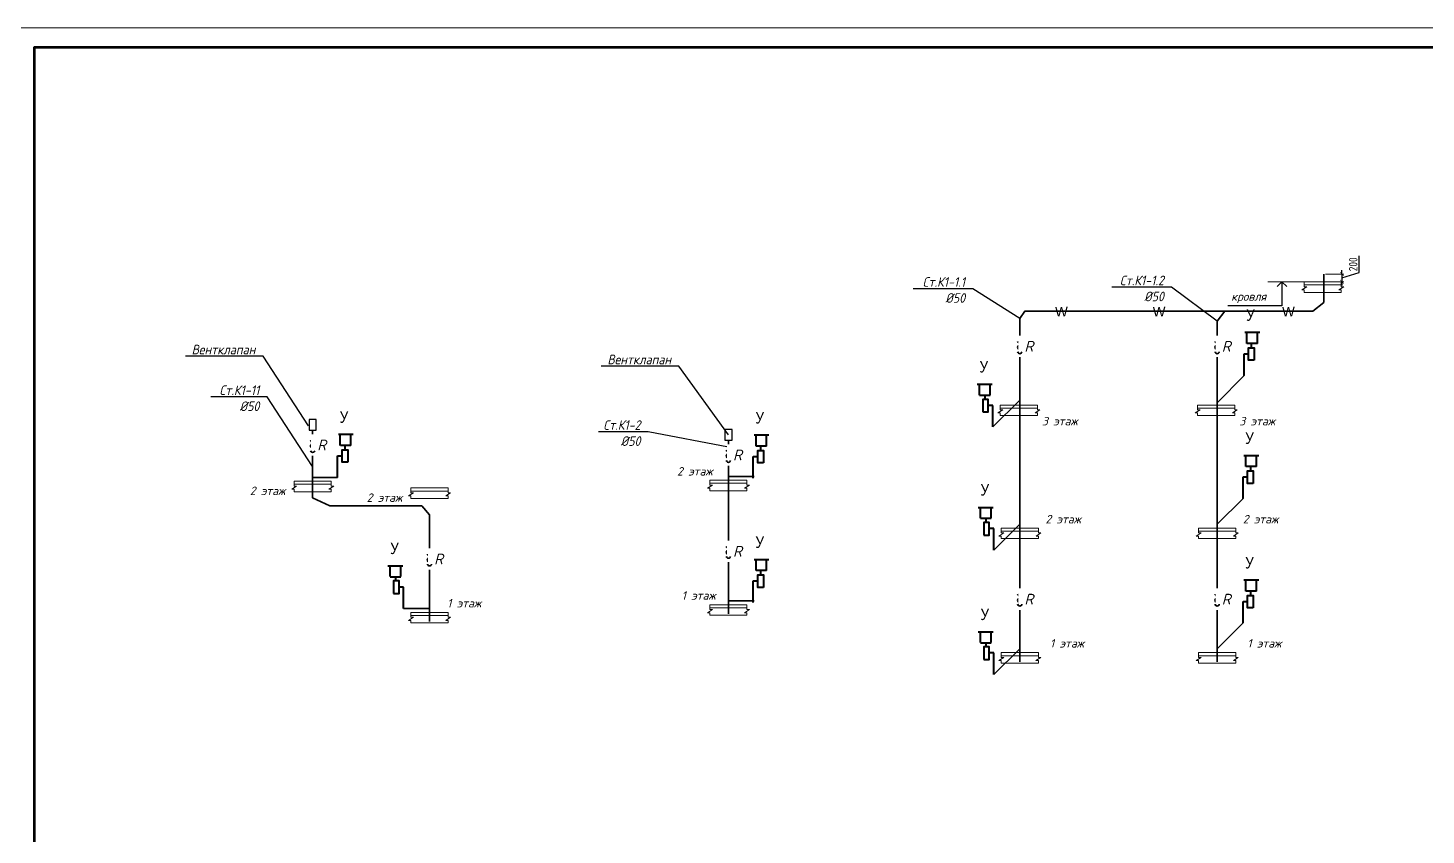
# Model space of a CAD drawing. Header units: millimetres. Extents: x -10178924 to 11692288, y -947381 to 58396.
# Drawn here: x -160827 to -124440, y 37297 to 58290 of the extents above; entities that cross this region are included whole.
import ezdxf
from ezdxf import colors
from ezdxf.entities.mleader import LeaderData, LeaderLine
from ezdxf.math import Vec2, Vec3

# ---------------------------------------------------------------- set-up
doc = ezdxf.new("R2010")
doc.units = ezdxf.units.MM
for name, color, linetype, lineweight in [('_канализация', 7, 'Continuous', 70), ('PDF _0', 7, 'Continuous', 9), ('PDF _Текст', 7, 'Continuous', 5), ('К1ку', 244, 'Continuous', 35), ('Перекрытие ВК', 7, 'Continuous', 20)]:
    doc.layers.add(name, color=color, linetype=linetype, lineweight=lineweight)
for name, color, linetype in [('_надписи канализация', 7, 'Continuous'), ('_надписи_вода', 7, 'Continuous'), ('ВК_Выноски', 7, 'Continuous')]:
    doc.layers.add(name, color=color, linetype=linetype)
doc.layers.add('PDF _!ВК_надписи', color=7, linetype='Continuous', true_color=0xffffff)
doc.styles.add('ISOCPEUR', font='isocpeui.ttf', dxfattribs={"width": 0.9})
doc.styles.add('PDF Arial', font='arial.ttf')
doc.styles.add('STANDART2', font='arial.ttf')
doc.styles.add('М2', font='isocpeur.ttf', dxfattribs={"width": 0.8})
doc.styles.add('ОЛЬГА', font='isocpeui.ttf', dxfattribs={"height": 280})
doc.dimstyles.new('М2', dxfattribs={"dimtxt": 220, "dimasz": 100, "dimexe": 50, "dimexo": 50, "dimgap": 50, "dimtad": 1, "dimdec": 0, "dimzin": 1, "dimtxsty": 'М2', "dimblk": 'ARCHTICK', "dimcen": 2.5, "dimdle": 50, "dimclrd": 256, "dimclre": 256, "dimclrt": 256, "dimadec": 0, "dimazin": 0, "dimtfac": 1, "dimtdec": 0, "dimtmove": 1, "dimatfit": 1, "dimldrblk": 'NONE', "dimfxl": 1, "dimtolj": 1, "dimlwd": -1, "dimlwe": 9, "dimarcsym": 1})

# ---------------------------------------------------------------- blocks, each defined once
blk = doc.blocks.new('dj plocica')
at = {"lineweight": 13}
for p, q in [((35.4, 0), (-35.4, 0)), ((-35.4, -9.2), (-35.4, 0)), ((35.4, -9.2), (35.4, 0)), ((-30.5, -9.2), (-39.8, -15.1)), ((-39.8, -15.1), (-35.4, -15.1)), ((-35.4, -5.8), (35.3, -5.8)), ((-35.4, -9.2), (-30.5, -9.2)), ((-35.4, -15.1), (-35.4, -20)), ((35.4, -20), (-35.4, -20)), ((40.2, -9.2), (30.9, -15.1)), ((30.9, -15.1), (35.4, -15.1)), ((35.4, -9.2), (40.2, -9.2)), ((35.4, -15.1), (35.4, -20))]:
    blk.add_line(p, q, dxfattribs=at)
blk = doc.blocks.new('_ArchTick')
at = {"color": 0, "linetype": 'ByBlock', "const_width": 0.15}
blk.add_lwpolyline([(-0.5, -0.5), (0.5, 0.5)], dxfattribs=at)
blk = doc.blocks.new('*D2750')
at = {"layer": '_надписи канализация', "ltscale": 100, "transparency": 16777216}
for p, q in [((-126176, 51926), (-126176, 52360)), ((-126631, 51890), (-126631, 51990)), ((-126631, 51790), (-126176, 51926)), ((-126631, 51890), (-126631, 51690)), ((-126631, 51890), (-126631, 51690)), ((-126631, 51690), (-126631, 51590))]:
    blk.add_line(p, q, dxfattribs=at)
at = {"layer": '_надписи канализация', "lineweight": 9, "ltscale": 100, "transparency": 16777216}
for p, q in [((-127054, 51890), (-126581, 51890)), ((-127054, 51690), (-126581, 51690))]:
    blk.add_line(p, q, dxfattribs=at)
at = {"layer": 'Defpoints', "color": 0, "ltscale": 100, "transparency": 16777216}
for p in [(-127104, 51890), (-127104, 51690), (-126631, 51690)]:
    blk.add_point(p, dxfattribs=at)
at = {"layer": '_надписи канализация', "ltscale": 100, "transparency": 16777216, "xscale": 100, "yscale": 100, "zscale": 100}
for p, rotation in [((-126631, 51890), 270), ((-126631, 51690), 90)]:
    blk.add_blockref('_ArchTick', p, dxfattribs=dict(at, rotation=rotation))
at = {"layer": '_надписи канализация', "ltscale": 100, "transparency": 16777216, "insert": (-126336, 52143), "char_height": 220, "attachment_point": 5, "rotation": 90, "style": 'М2'}
blk.add_mtext('\\A1;200', dxfattribs=at)
blk = doc.blocks.new('_None')

msp = doc.modelspace()

# ---------------------------------------------------------------- linework, layer by layer
at = {"layer": '_надписи канализация'}
for p, q in [((-128188.5, 51689.6), (-128313.5, 51564.6)), ((-128188.5, 51689.6), (-128188.5, 51059)), ((-128188.5, 51689.6), (-128063.5, 51564.6)), ((-128188.5, 51059), (-129595.6, 51059))]:
    msp.add_line(p, q, dxfattribs=at)
at = {"layer": 'PDF _!ВК_надписи', "color": 7, "linetype": 'Continuous', "lineweight": 60, "elevation": -2956.2}
msp.add_lwpolyline([(-44253.2, 57790.7), (-44253.2, -25308.1), (-160653.6, -25308.1), (-160653.6, 57790.7)], close=True, dxfattribs=at)
at = {"layer": 'PDF _0', "color": 18, "linetype": 'Continuous', "lineweight": 0, "true_color": 0x000000, "elevation": -2956.2}
msp.add_lwpolyline([(-43753.6, -25807.6), (-43753.6, 58290.2), (-162651.8, 58290.2)], dxfattribs=at)
at = {"layer": 'К1ку', "ltscale": 0.1}
for p, q in [((-129876.2, 50664), (-129677.7, 50920.6)), ((-129876.2, 48541.8), (-129176.7, 49254.5, -840)), ((-135712.5, 47911.6, -840), (-135013, 48608.8, 32.1)), ((-153418.4, 46601.2, -2956), (-152770.8, 46601.2, -2956)), ((-142596.9, 46625.1, -2956), (-141923.4, 46625.1, -2956)), ((-152966.2, 45862.2, -2956), (-153418.4, 46067.1, -2956)), ((-150572.2, 45862.2, -2956), (-152966.2, 45862.2, -2956)), ((-150376.6, 45625.6, -2116), (-150572.2, 45862.2, -2956)), ((-129876.1, 45379.6), (-129202.3, 46051.1, 840)), ((-135686.6, 44708, -840), (-135012.8, 45379.6)), ((-142596.9, 43387.5, -2956), (-141923.4, 43387.5, -2956)), ((-150376.6, 43186.8, -2116), (-151050.1, 43186.8, -2116)), ((-129876.1, 42141.9), (-129202.3, 42813.5, 840)), ((-135686.6, 41470.4, -840), (-135012.8, 42141.9))]:
    msp.add_line(p, q, dxfattribs=at)
at = {"layer": 'К1ку', "color": 3, "lineweight": 40}
for p, q in [((-128768.7, 50365.3, -840), (-129154.9, 50365.3, -840)), ((-129105, 50085.6, -840), (-129105, 50358.6, -840)), ((-128828.6, 50085.6, -840), (-128828.6, 50358.6, -840)), ((-128828.6, 50082.6, -840), (-129101.6, 50082.6, -840)), ((-128978.1, 49967.1, -840), (-128978.1, 50071.6, -840)), ((-129176.7, 49254.5, -840), (-129176.7, 49816.3, -840)), ((-129176.7, 49816.3, -840), (-129063.1, 49816.3, -840)), ((-136120.5, 49022.4, -840), (-135734.3, 49022.4, -840)), ((-136060.6, 48742.7, -840), (-136060.6, 49015.7, -840)), ((-135784.2, 48742.7, -840), (-135784.2, 49015.7, -840)), ((-136060.6, 48739.6, -840), (-135787.6, 48739.6, -840)), ((-135911.1, 48624.1, -840), (-135911.1, 48728.6, -840)), ((-135712.5, 48473.4, -840), (-135826, 48473.4, -840)), ((-135712.5, 47911.6, -840), (-135712.5, 48473.4, -840)), ((-152699.1, 47432.3, -2956), (-152699.1, 47705.3, -2956)), ((-152422.6, 47432.3, -2956), (-152422.6, 47705.3, -2956)), ((-141541.2, 47694.7, -2956.2), (-141927.4, 47694.7, -2956.2)), ((-141877.5, 47415, -2956.2), (-141877.5, 47688, -2956.2)), ((-141601.2, 47415, -2956.2), (-141601.2, 47688, -2956.2)), ((-152422.7, 47429.2, -2956), (-152695.7, 47429.2, -2956)), ((-152572.2, 47313.7, -2956), (-152572.2, 47418.3, -2956)), ((-141601.1, 47411.9, -2956.2), (-141874.2, 47411.9, -2956.2)), ((-141750.7, 47296.4, -2956.2), (-141750.7, 47401, -2956.2)), ((-141949.2, 46583.9, -2956.2), (-141949.2, 47145.7, -2956.2)), ((-141949.2, 47145.7, -2956.2), (-141835.7, 47145.7, -2956.2)), ((-128794.5, 47161.7, -840), (-129180.8, 47161.7, -840)), ((-129130.9, 46882, -840), (-129130.9, 47155.1, -840)), ((-128854.5, 46882, -840), (-128854.5, 47155.1, -840)), ((-129202.5, 46051, -840), (-129202.5, 46612.7, -840)), ((-129202.5, 46612.7, -840), (-129089, 46612.7, -840)), ((-128854.5, 46879, -840), (-129127.5, 46879, -840)), ((-129004, 46763.5, -840), (-129004, 46868, -840)), ((-136094.7, 45818.8, -840), (-135708.4, 45818.8, -840)), ((-136034.7, 45539.1, -840), (-136034.7, 45812.1, -840)), ((-136034.7, 45536, -840), (-135761.7, 45536, -840)), ((-135885.2, 45420.5, -840), (-135885.2, 45525.1, -840)), ((-135758.3, 45539.1, -840), (-135758.3, 45812.1, -840)), ((-135686.6, 45269.8, -840), (-135800.2, 45269.8, -840)), ((-135686.6, 44708, -840), (-135686.6, 45269.8, -840)), ((-141541.2, 44457.1, -2956.2), (-141927.4, 44457.1, -2956.2)), ((-141877.5, 44177.4, -2956.2), (-141877.5, 44450.4, -2956.2)), ((-141601.2, 44177.4, -2956.2), (-141601.2, 44450.4, -2956.2)), ((-151458.1, 44297.5, -2116), (-151071.9, 44297.5, -2116)), ((-151398.2, 44017.9, -2116), (-151398.2, 44290.9, -2116)), ((-151121.8, 44017.9, -2116), (-151121.8, 44290.9, -2116)), ((-141601.1, 44174.3, -2956.2), (-141874.2, 44174.3, -2956.2)), ((-141750.7, 44058.8, -2956.2), (-141750.7, 44163.4, -2956.2)), ((-151398.2, 44014.8, -2116), (-151125.2, 44014.8, -2116)), ((-151248.7, 43899.3, -2116), (-151248.7, 44003.8, -2116)), ((-151050.1, 43748.6, -2116), (-151163.6, 43748.6, -2116)), ((-151050.1, 43186.8, -2116), (-151050.1, 43748.6, -2116)), ((-141949.2, 43346.3, -2956.2), (-141949.2, 43908.1, -2956.2)), ((-141949.2, 43908.1, -2956.2), (-141835.7, 43908.1, -2956.2)), ((-128794.5, 43924.1, -840), (-129180.8, 43924.1, -840)), ((-129130.9, 43644.4, -840), (-129130.9, 43917.4, -840)), ((-128854.5, 43644.4, -840), (-128854.5, 43917.4, -840)), ((-129202.5, 42813.3, -840), (-129202.5, 43375.1, -840)), ((-129202.5, 43375.1, -840), (-129089, 43375.1, -840)), ((-128854.5, 43641.4, -840), (-129127.5, 43641.4, -840)), ((-129004, 43525.8, -840), (-129004, 43630.4, -840)), ((-136094.7, 42581.1, -840), (-135708.4, 42581.1, -840)), ((-136034.7, 42301.4, -840), (-136034.7, 42574.5, -840)), ((-135758.3, 42301.4, -840), (-135758.3, 42574.5, -840)), ((-136034.7, 42298.4, -840), (-135761.7, 42298.4, -840)), ((-135885.2, 42182.9, -840), (-135885.2, 42287.4, -840)), ((-135686.6, 42032.2, -840), (-135800.2, 42032.2, -840)), ((-135686.6, 41470.4, -840), (-135686.6, 42032.2, -840))]:
    msp.add_line(p, q, dxfattribs=at)
at = {"layer": 'К1ку', "ltscale": 0.1}
for points in [[(-127103.9, 51686.4), (-127103.9, 51889.8)], [(-127103.9, 51145.9), (-127103.9, 51686.4)], [(-135013, 50729.4), (-134886.1, 50920.6), (-127386, 50920.6), (-127103.9, 51145.9)], [(-135013, 48209.8), (-135013, 50729.4)], [(-129876.2, 48209.8), (-129876.2, 50664)], [(-135012.8, 45006.2), (-135012.8, 48209.8)], [(-129876.1, 45006.2), (-129876.1, 48209.8)], [(-135012.8, 41802.6), (-135012.8, 45006.2)], [(-129876.1, 41802.6), (-129876.1, 45006.2)]]:
    msp.add_lwpolyline(points, dxfattribs=at)
at = {"layer": 'К1ку', "color": 3, "lineweight": 40}
for points, elevation in [([(-128910.5, 49645.6), (-129057.1, 49645.6), (-129057.1, 49973), (-128910.5, 49973)], -840), ([(-135978.7, 48302.6), (-135832.1, 48302.6), (-135832.1, 48630.1), (-135978.7, 48630.1)], -840), ([(-152504.6, 46992.2), (-152651.2, 46992.2), (-152651.2, 47319.7), (-152504.6, 47319.7)], -2956), ([(-141683, 46974.9), (-141829.6, 46974.9), (-141829.6, 47302.4), (-141683, 47302.4)], -2956.2), ([(-128936.3, 46442), (-129082.9, 46442), (-129082.9, 46769.5), (-128936.3, 46769.5)], -840), ([(-135952.9, 45099), (-135806.3, 45099), (-135806.3, 45426.5), (-135952.9, 45426.5)], -840), ([(-141683, 43737.3), (-141829.6, 43737.3), (-141829.6, 44064.8), (-141683, 44064.8)], -2956.2), ([(-151316.3, 43577.8), (-151169.7, 43577.8), (-151169.7, 43905.3), (-151316.3, 43905.3)], -2116), ([(-128936.3, 43204.3), (-129082.9, 43204.3), (-129082.9, 43531.8), (-128936.3, 43531.8)], -840), ([(-135952.9, 41861.4), (-135806.3, 41861.4), (-135806.3, 42188.9), (-135952.9, 42188.9)], -840)]:
    msp.add_lwpolyline(points, close=True, dxfattribs=dict(at, elevation=elevation))
at = {"layer": 'К1ку', "ltscale": 0.1}
for points, elevation in [([(-153418.4, 46227.8), (-153418.4, 47829.6)], -2956), ([(-142596.9, 46251.8), (-142596.9, 47571.1)], -2956), ([(-153418.4, 46067.1), (-153418.4, 46227.8)], -2956), ([(-142596.9, 43048.2), (-142596.9, 46251.8)], -2956), ([(-150376.6, 42847.4), (-150376.6, 45625.6)], -2116)]:
    msp.add_lwpolyline(points, dxfattribs=dict(at, elevation=elevation))
for centre in [(-135013, 49982.3), (-129876.2, 49982.3), (-153418.4, 47413.9, -2956), (-142596.9, 47155.4, -2956), (-150376.6, 44449.2, -2116), (-142596.9, 44650, -2956), (-135012.8, 43404.4), (-129876.1, 43404.4)]:
    msp.add_circle(centre, 56.6, dxfattribs=at)
for centre in [(-135013, 50150.1), (-129876.2, 50150.1), (-153418.4, 47581.7, -2956), (-142596.9, 47323.2, -2956), (-142596.9, 44817.8, -2956), (-150376.6, 44617.1, -2116), (-135012.8, 43572.2), (-129876.1, 43572.2)]:
    msp.add_arc(centre, 57.1, 191.71386, 348.28614, dxfattribs=at)
at = {"layer": 'Перекрытие ВК', "ltscale": 10}
msp.add_line((-127586.5, 51689.6), (-128557.6, 51689.6), dxfattribs=at)

# ---------------------------------------------------------------- block references
at = {"layer": 'Перекрытие ВК', "ltscale": 10, "xscale": 13.65, "yscale": 13.65, "zscale": 13.65}
for p in [(-127129.8, 51686.4), (-135038.7, 48482.8), (-129901.9, 48482.8), (-153418.4, 46500.8, -2956), (-150376.6, 46324, -2116), (-142596.9, 46524.8, -2956), (-135012.8, 45279.2), (-129876.1, 45279.2), (-150376.7, 43086.4, -2116), (-142597, 43287.1, -2956), (-135013, 42041.6), (-129876.2, 42041.6)]:
    msp.add_blockref('dj plocica', p, dxfattribs=at)

# ---------------------------------------------------------------- texts
at = {"layer": '_надписи канализация', "ltscale": 100, "insert": (-129054.5, 51414.6), "char_height": 220, "width": 1580.673, "attachment_point": 2, "line_spacing_factor": 0.8, "style": 'ОЛЬГА'}
msp.add_mtext('кровля', dxfattribs=at)
at = {"layer": '_надписи_вода', "char_height": 220, "width": 1580.673, "attachment_point": 2, "rotation": 360, "line_spacing_factor": 0.8, "style": 'ОЛЬГА'}
for s, insert in [('3 этаж', (-133973, 48173.5)), ('3 этаж', (-128836.2, 48173.5)), ('2 этаж', (-143472.1, 46869, -2956)), ('2 этаж', (-154593.4, 46360.7, -2956)), ('2 этаж', (-151551.6, 46183.9, -2116)), ('2 этаж', (-133885.7, 45623.4)), ('2 этаж', (-128748.9, 45623.4)), ('1 этаж', (-149475.9, 43438.4, -2116)), ('1 этаж', (-143372.9, 43639.1, -2956)), ('1 этаж', (-133786.5, 42393.5)), ('1 этаж', (-128649.7, 42393.5))]:
    msp.add_mtext(s, dxfattribs=dict(at, insert=insert))
at = {"layer": 'PDF _Текст', "color": 7, "char_height": 250, "attachment_point": 7, "rotation": 0.39673, "style": 'PDF Arial'}
for insert in [(-134092.7, 50784.8, -229.7), (-131550.8, 50784.8, -229.7), (-128184.6, 50784.8, -229.7)]:
    msp.add_mtext('W', dxfattribs=dict(at, insert=insert))
at = {"layer": 'К1ку', "color": 0, "style": 'STANDART2', "width": 0.85}
for p in [(-129122.4, 50673.6, -840), (-136063, 49330.7, -840), (-152716.5, 48020.3, -2956), (-141894.9, 48003, -2956.2), (-129148.3, 47470, -840), (-136037.2, 46127.1, -840), (-151400.6, 44605.9, -2116), (-141894.9, 44765.4, -2956.2), (-129148.3, 44232.4, -840), (-136037.2, 42889.5, -840)]:
    msp.add_text('У', height=300, dxfattribs=at).set_placement(p)

# ---------------------------------------------------------------- dimensions: what is measured, and where the dimension line sits
at = {"layer": '_надписи канализация', "ltscale": 100}
dim = msp.add_aligned_dim(p1=(-127103.9, 51889.6), p2=(-127103.9, 51689.6), distance=472.7, dimstyle='М2', override={"dimrnd": 5, "dimfxl": 1.25}, dxfattribs=at)
dim.commit()
dim.dimension.update_dxf_attribs({"geometry": '*D2750', "text_midpoint": (-126336.3, 51976.1)})

# ---------------------------------------------------------------- leaders
at = {"layer": 'ВК_Выноски'}
ml = msp.add_multileader_mtext('Standard', dxfattribs=at)
ml.set_content('{\\W0.9;Ст.К1-1.1\\P%%C50  }', color=7, style='ISOCPEUR')
ml.set_leader_properties(color=7, linetype='ByLayer', lineweight=-1)
ml.set_arrow_properties(name='NONE')
ml.build(insert=Vec2(0, 0))
ml.multileader.update_dxf_attribs({"text_left_attachment_type": 6, "text_right_attachment_type": 6, "dogleg_length": 0.36, "arrow_head_size": 300})
ctx = ml.context
ctx.base_point, ctx.char_height, ctx.arrow_head_size, ctx.landing_gap_size, ctx.plane_origin = Vec3(-137785, 51508.3), 250, 300, 100, Vec3(-124584.7, 25370.1)
ctx.left_attachment, ctx.right_attachment, ctx.text_align_type = 6, 6, 2
notes = []
notes.append((ctx, [(1, (1, 1, 0), (-136235.5, 51508.3), (-1, 0), 100.4, [(0, [(-135013, 50729.4)], 0, [])])]))
ctx.mtext.insert, ctx.mtext.width, ctx.mtext.alignment, ctx.mtext.flow_direction = Vec3(-136435.9, 51808.3), 2603.407, 3, 5
ml = msp.add_multileader_mtext('Standard', dxfattribs=at)
ml.set_content('{\\W0.9;Ст.К1-1.2\\P%%C50  }', color=7, style='ISOCPEUR')
ml.set_leader_properties(color=7, linetype='ByLayer', lineweight=-1)
ml.set_arrow_properties(name='NONE')
ml.build(insert=Vec2(0, 0))
ml.multileader.update_dxf_attribs({"text_left_attachment_type": 6, "text_right_attachment_type": 6, "dogleg_length": 0.36, "arrow_head_size": 300})
ctx = ml.context
ctx.base_point, ctx.char_height, ctx.arrow_head_size, ctx.landing_gap_size, ctx.plane_origin = Vec3(-132646.8, 51547.9), 250, 300, 100, Vec3(-119410, 25570.3)
ctx.left_attachment, ctx.right_attachment, ctx.text_align_type = 6, 6, 2
notes.append((ctx, [(1, (1, 1, 0), (-131060.9, 51547.9), (-1, 0), 100.4, [(0, [(-129876.2, 50664)], 0, [])])]))
ctx.mtext.insert, ctx.mtext.width, ctx.mtext.alignment, ctx.mtext.flow_direction = Vec3(-131261.2, 51847.9), 2603.407, 3, 5
ml = msp.add_multileader_mtext('Standard', dxfattribs=at)
ml.set_content('{\\W0.9;Вентклапан}', color=7, style='ISOCPEUR')
ml.set_leader_properties(color=7, linetype='ByLayer', lineweight=-1)
ml.set_arrow_properties(name='NONE')
ml.build(insert=Vec2(0, 0))
ml.multileader.update_dxf_attribs({"text_left_attachment_type": 6, "text_right_attachment_type": 6, "dogleg_length": 0.36, "arrow_head_size": 300})
ctx = ml.context
ctx.base_point, ctx.char_height, ctx.arrow_head_size, ctx.landing_gap_size, ctx.plane_origin = Vec3(-156746.3, 49749.7), 250, 300, 100, Vec3(-143058.3, 21621.2)
ctx.left_attachment, ctx.right_attachment, ctx.text_align_type = 6, 6, 2
notes.append((ctx, [(1, (1, 1, 0), (-154709.2, 49749.7), (-1, 0), 100.4, [(0, [(-153524.5, 47940.8)], 0, [])])]))
ctx.mtext.insert, ctx.mtext.width, ctx.mtext.alignment, ctx.mtext.flow_direction = Vec3(-154909.6, 50049.7), 2603.407, 3, 5
ml = msp.add_multileader_mtext('Standard', dxfattribs=at)
ml.set_content('{\\W0.9;Вентклапан}', color=7, style='ISOCPEUR')
ml.set_leader_properties(color=7, linetype='ByLayer', lineweight=-1)
ml.set_arrow_properties(name='NONE')
ml.build(insert=Vec2(0, 0))
ml.multileader.update_dxf_attribs({"text_left_attachment_type": 6, "text_right_attachment_type": 6, "dogleg_length": 0.36, "arrow_head_size": 300})
ctx = ml.context
ctx.base_point, ctx.char_height, ctx.arrow_head_size, ctx.landing_gap_size, ctx.plane_origin = Vec3(-145924.8, 49491.2), 250, 300, 100, Vec3(-132236.8, 21362.7)
ctx.left_attachment, ctx.right_attachment, ctx.text_align_type = 6, 6, 2
notes.append((ctx, [(1, (1, 1, 0), (-143887.7, 49491.2), (-1, 0), 100.4, [(0, [(-142596.9, 47710.4)], 0, [])])]))
ctx.mtext.insert, ctx.mtext.width, ctx.mtext.alignment, ctx.mtext.flow_direction = Vec3(-144088, 49791.2), 2603.407, 3, 5
ml = msp.add_multileader_mtext('Standard', dxfattribs=at)
ml.set_content('{\\W0.9;Ст.К1-2\\P%%C50  }', color=7, style='ISOCPEUR')
ml.set_leader_properties(color=7, linetype='ByLayer', lineweight=-1)
ml.set_arrow_properties(name='NONE')
ml.build(insert=Vec2(0, 0))
ml.multileader.update_dxf_attribs({"text_left_attachment_type": 6, "text_right_attachment_type": 6, "dogleg_length": 0.36, "arrow_head_size": 300})
ctx = ml.context
ctx.base_point, ctx.char_height, ctx.arrow_head_size, ctx.landing_gap_size, ctx.plane_origin = Vec3(-146084.1, 47785.4, -2956), 250, 300, 100, Vec3(-132130.7, 21066.2, -2956)
ctx.left_attachment, ctx.right_attachment, ctx.text_align_type = 6, 6, 2
notes.append((ctx, [(1, (1, 1, 0), (-144684.5, 47785.4, -2956), (-1, 0), 100.4, [(0, [(-142596.9, 47385.8, -2956)], 0, [])])]))
ctx.mtext.insert, ctx.mtext.width, ctx.mtext.alignment, ctx.mtext.flow_direction = Vec3(-144884.8, 48085.4, -2956), 2603.407, 3, 5
for ctx, leaders in notes:
    for number, flags, end, landing, length, lines in leaders:
        leader = LeaderData()
        leader.index, (leader.has_last_leader_line, leader.has_dogleg_vector, leader.attachment_direction) = number, flags
        leader.last_leader_point, leader.dogleg_vector, leader.dogleg_length = Vec3(end), Vec3(landing), length
        for number, points, colour, breaks in lines:
            line = LeaderLine()
            line.index, line.vertices, line.color, line.breaks = number, Vec3.list(points), colors.encode_raw_color(colour), breaks
            leader.lines.append(line)
        ctx.leaders.append(leader)

# ---------------------------------------------------------------- next in the draw order: texts
at = {"layer": '_канализация', "lineweight": 25, "ltscale": 100, "char_height": 280, "width": 271.854, "attachment_point": 2, "style": 'ОЛЬГА', "bg_fill": 2}
for insert in [(-134777.3, 50150), (-129640.5, 50150), (-153182.7, 47581.7, -2956), (-142361.2, 47323.2, -2956), (-150140.9, 44617, -2116), (-142361.2, 44817.7, -2956), (-134777.1, 43572.2), (-129640.3, 43572.2)]:
    msp.add_mtext('R', dxfattribs=dict(at, insert=insert))

# ---------------------------------------------------------------- next in the draw order: linework, layer by layer
at = {"elevation": -2956}
for points in [[(-153512.2, 47829.6), (-153324.6, 47829.6), (-153324.6, 48108.1), (-153512.2, 48108.1)], [(-142690.7, 47571.1), (-142503.1, 47571.1), (-142503.1, 47849.6), (-142690.7, 47849.6)]]:
    msp.add_lwpolyline(points, close=True, dxfattribs=at)
at = {"layer": 'К1ку', "color": 3, "lineweight": 40}
for p, q in [((-152362.7, 47712, -2956), (-152749, 47712, -2956)), ((-152770.8, 46601.2, -2956), (-152770.8, 47163, -2956)), ((-152770.8, 47163, -2956), (-152657.2, 47163, -2956))]:
    msp.add_line(p, q, dxfattribs=at)
at = {"layer": 'К1ку', "ltscale": 0.1}
for centre in [(-135013, 49874.7), (-129876.2, 49874.7), (-153418.4, 47306.4, -2956), (-142596.9, 47047.8, -2956), (-142596.9, 44555.4, -2956), (-150376.6, 44354.6, -2116), (-135012.8, 43309.8), (-129876.1, 43309.8)]:
    msp.add_arc(centre, 57.1, 191.71386, 348.28614, dxfattribs=at)

# ---------------------------------------------------------------- next in the draw order: leaders
at = {"layer": 'ВК_Выноски'}
ml = msp.add_multileader_mtext('Standard', dxfattribs=at)
ml.set_content('{\\W0.9;Ст.К1-11\\P%%C50  }', color=7, style='ISOCPEUR')
ml.set_leader_properties(color=7, linetype='ByLayer', lineweight=-1)
ml.set_arrow_properties(name='NONE')
ml.build(insert=Vec2(0, 0))
ml.multileader.update_dxf_attribs({"text_left_attachment_type": 6, "text_right_attachment_type": 6, "dogleg_length": 0.36, "arrow_head_size": 300})
ctx = ml.context
ctx.base_point, ctx.char_height, ctx.arrow_head_size, ctx.landing_gap_size, ctx.plane_origin = Vec3(-156082.7, 48692.6, -2956), 250, 300, 100, Vec3(-142952.2, 20564.1, -2956)
ctx.left_attachment, ctx.right_attachment, ctx.text_align_type = 6, 6, 2
notes = []
notes.append((ctx, [(1, (1, 1, 0), (-154603.1, 48692.6, -2956), (-1, 0), 100.4, [(0, [(-153418.4, 46883.7, -2956)], 0, [])])]))
ctx.mtext.insert, ctx.mtext.width, ctx.mtext.alignment, ctx.mtext.flow_direction = Vec3(-154803.5, 48992.6, -2956), 2603.407, 3, 5
for ctx, leaders in notes:
    for number, flags, end, landing, length, lines in leaders:
        leader = LeaderData()
        leader.index, (leader.has_last_leader_line, leader.has_dogleg_vector, leader.attachment_direction) = number, flags
        leader.last_leader_point, leader.dogleg_vector, leader.dogleg_length = Vec3(end), Vec3(landing), length
        for number, points, colour, breaks in lines:
            line = LeaderLine()
            line.index, line.vertices, line.color, line.breaks = number, Vec3.list(points), colors.encode_raw_color(colour), breaks
            leader.lines.append(line)
        ctx.leaders.append(leader)

doc.saveas('drawing.dxf')
